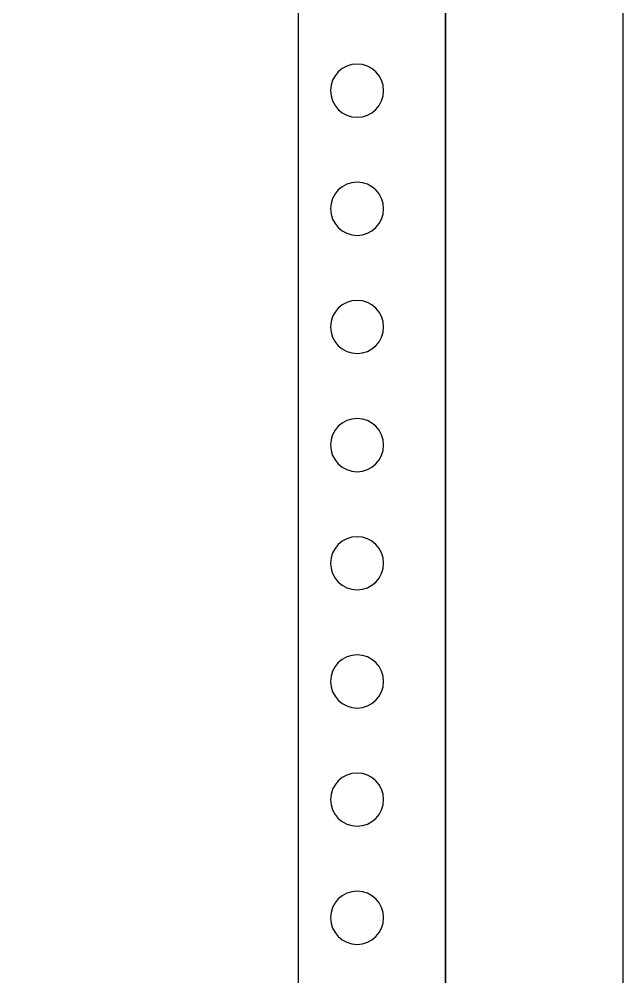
# Model space of a CAD drawing. Extents: x 1581747 to 1582547, y 397967 to 400167.
# Drawn here: x 1582444.6 to 1582546.9, y 398291.7 to 398453.8 of the extents above; entities that cross this region are included whole.
import ezdxf

# ---------------------------------------------------------------- set-up
doc = ezdxf.new("R2010")
doc.units = 0
doc.header["$MEASUREMENT"] = 0
doc.layers.add('LY-JS-BJ', color=7, linetype='Continuous')
doc.layers.add('布置图', color=20, linetype='Continuous')

# ---------------------------------------------------------------- blocks, each defined once
blk = doc.blocks.new('*U29')
at = {"layer": 'LY-JS-BJ', "color": 6}
blk.add_circle((0, 0), 4.5, dxfattribs=at)
blk = doc.blocks.new('*U30')
at = {"layer": 'LY-JS-BJ', "color": 0, "linetype": 'ByBlock', "lineweight": -2, "transparency": 16777216}
for p in [(0, -1600), (0, -1620), (0, -1640), (0, -1660), (0, -1680), (0, -1700), (0, -1720), (0, -1740)]:
    blk.add_blockref('*U29', p, dxfattribs=at)

msp = doc.modelspace()

# ---------------------------------------------------------------- linework, layer by layer
at = {"layer": 'LY-JS-BJ', "color": 6, "ltscale": 50}
msp.add_lwpolyline([(1582516.85, 400111.71), (1582516.85, 397966.71)], dxfattribs=at)
at = {"layer": 'LY-JS-BJ', "color": 6, "lineweight": -3}
msp.add_lwpolyline([(1582491.85, 400051.71), (1582491.85, 398051.71), (1582516.85, 398051.71), (1582516.85, 400051.71)], close=True, dxfattribs=at)
at = {"layer": '布置图', "ltscale": 50}
msp.add_lwpolyline([(1581746.85, 400166.71), (1582546.85, 400166.71), (1582546.85, 397966.71), (1581746.85, 397966.71)], close=True, dxfattribs=at)

# ---------------------------------------------------------------- block references
at = {"layer": 'LY-JS-BJ', "color": 6, "lineweight": -3, "xscale": -1}
msp.add_blockref('*U30', (1582501.85, 400041.71), dxfattribs=at)

doc.saveas('drawing.dxf')
